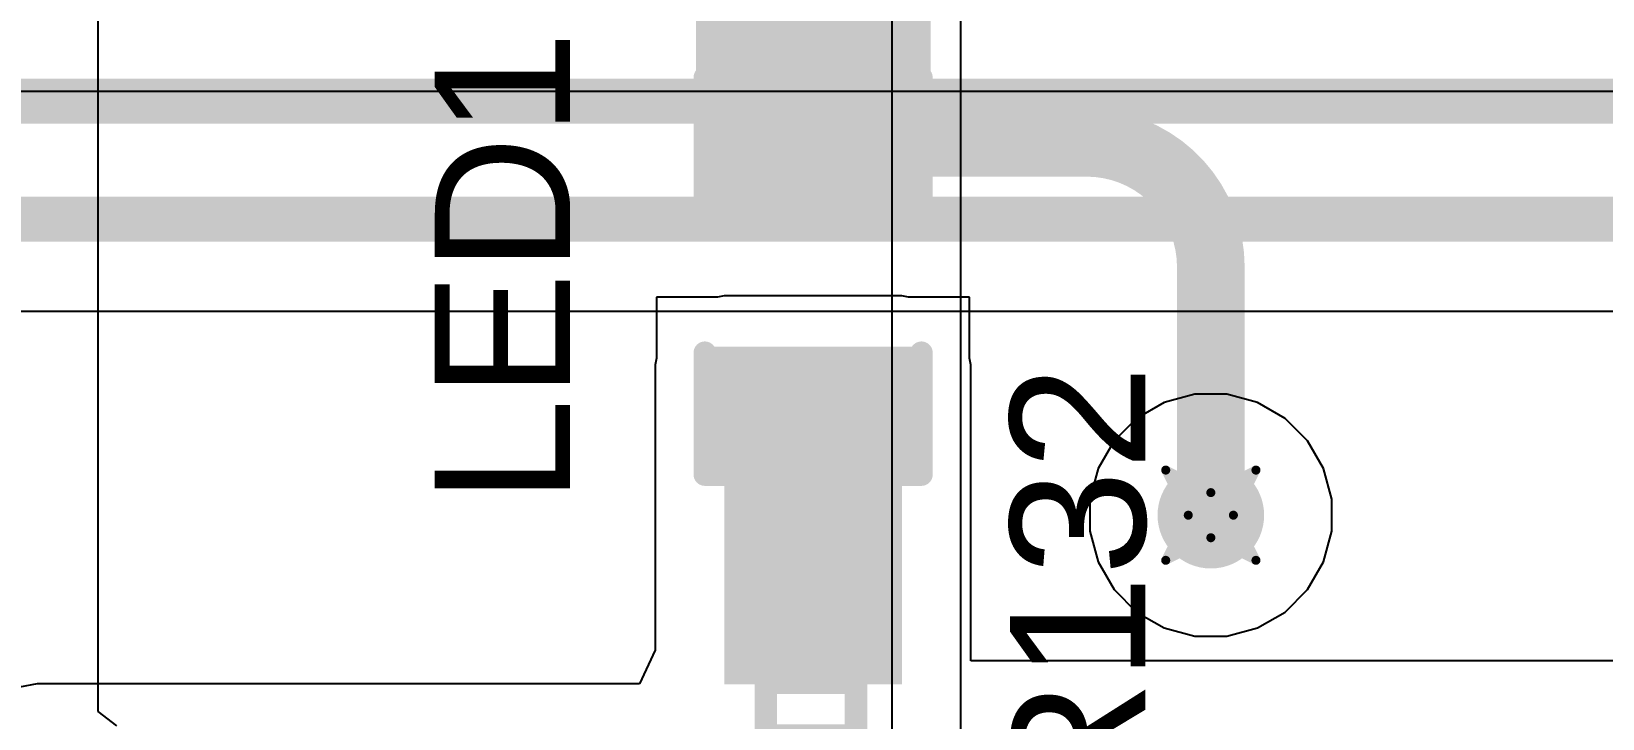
# Model space of a CAD drawing. Header units: inches. Extents: x -36 to 349, y -11 to 240.
# Drawn here: x 50.64 to 59.48, y 43.18 to 47.05 of the extents above; entities that cross this region are included whole.
import ezdxf

# ---------------------------------------------------------------- set-up
doc = ezdxf.new("R2010")
doc.units = ezdxf.units.IN
for name, color, linetype in [('Bottom Layer', 5, 'Continuous'), ('Drill Drawing', 1, 'Continuous'), ('Layer 1', 16, 'Continuous'), ('Layer 2', 76, 'Continuous'), ('Top Layer', 1, 'Continuous'), ('Top Overlay', 2, 'Continuous'), ('Top Paste', 8, 'Continuous'), ('Top Solder', 216, 'Continuous'), ('Via Holes', 16, 'Continuous')]:
    doc.layers.add(name, color=color, linetype=linetype)
doc.styles.add('Arial', font='', dxfattribs={"height": 0.2})
doc.styles.get('Arial').set_extended_font_data('Arial')

# ---------------------------------------------------------------- blocks, each defined once
blk = doc.blocks.new('R___0201_228')
at = {"layer": 'Top Layer'}
for points in [[(-0.41, 0.185), (-0.14, 0.185), (-0.14, -0.185), (-0.41, -0.185)], [(0.14, 0.185), (0.41, 0.185), (0.41, -0.185), (0.14, -0.185)]]:
    blk.add_hatch(color=1, dxfattribs=at).paths.add_polyline_path(points)
at = {"layer": 'Top Paste'}
for points in [[(-0.41, 0.185), (-0.14, 0.185), (-0.14, -0.185), (-0.41, -0.185)], [(0.14, 0.185), (0.41, 0.185), (0.41, -0.185), (0.14, -0.185)]]:
    blk.add_hatch(color=8, dxfattribs=at).paths.add_polyline_path(points)
at = {"layer": 'Top Solder'}
for points in [[(-0.465, 0.24), (-0.085, 0.24), (-0.085, -0.24), (-0.465, -0.24)], [(0.085, 0.24), (0.465, 0.24), (0.465, -0.24), (0.085, -0.24)]]:
    blk.add_hatch(color=216, dxfattribs=at).paths.add_polyline_path(points)
at = {"layer": 'Top Overlay'}
for points in [[(-0.4826, -0.254, 0.127, 0.127, 0), (-0.4826, 0.254, 0.127, 0.127, 0)], [(0.4826, 0.254, 0.127, 0.127, 0), (-0.4826, 0.254, 0.127, 0.127, 0)], [(0.4826, -0.254, 0.127, 0.127, 0), (0.4826, 0.254, 0.127, 0.127, 0)], [(0.4826, -0.254, 0.127, 0.127, 0), (-0.4826, -0.254, 0.127, 0.127, 0)]]:
    blk.add_lwpolyline(points, format="xyseb", dxfattribs=at)
for points in [[(-0.5144, 0.254, 0.0635, 0.0635, 1), (-0.4509, 0.254, 0.0635, 0.0635, 1)], [(-0.5144, 0.254, 0.0635, 0.0635, 1), (-0.4509, 0.254, 0.0635, 0.0635, 1)], [(0.4508, 0.254, 0.0635, 0.0635, 1), (0.5143, 0.254, 0.0635, 0.0635, 1)], [(0.4508, 0.254, 0.0635, 0.0635, 1), (0.5143, 0.254, 0.0635, 0.0635, 1)], [(-0.5144, -0.254, 0.0635, 0.0635, 1), (-0.4509, -0.254, 0.0635, 0.0635, 1)], [(-0.5144, -0.254, 0.0635, 0.0635, 1), (-0.4509, -0.254, 0.0635, 0.0635, 1)], [(0.4508, -0.254, 0.0635, 0.0635, 1), (0.5143, -0.254, 0.0635, 0.0635, 1)], [(0.4508, -0.254, 0.0635, 0.0635, 1), (0.5143, -0.254, 0.0635, 0.0635, 1)]]:
    blk.add_lwpolyline(points, format="xyseb", close=True, dxfattribs=at)
blk = doc.blocks.new('LED_0603_318')
at = {"layer": 'Top Layer'}
for points in [[(-1, 0.5), (-0.5, 0.5), (-0.5, -0.5), (-1, -0.5)], [(0.5, 0.5), (1, 0.5), (1, -0.5), (0.5, -0.5)]]:
    blk.add_hatch(color=1, dxfattribs=at).paths.add_polyline_path(points)
at = {"layer": 'Top Overlay'}
blk.add_hatch(color=2, dxfattribs=at).paths.add_polyline_path([(1.1176, -0.6616), (1.7526, -0.6616), (1.7526, 0.6592), (1.1176, 0.6592)])
at = {"layer": 'Top Paste'}
for points in [[(-1, 0.5), (-0.5, 0.5), (-0.5, -0.5), (-1, -0.5)], [(0.5, 0.5), (1, 0.5), (1, -0.5), (0.5, -0.5)]]:
    blk.add_hatch(color=8, dxfattribs=at).paths.add_polyline_path(points)
at = {"layer": 'Top Solder'}
for points in [[(-1.1016, 0.6016), (-0.3984, 0.6016), (-0.3984, -0.6016), (-1.1016, -0.6016)], [(0.3984, 0.6016), (1.1016, 0.6016), (1.1016, -0.6016), (0.3984, -0.6016)]]:
    blk.add_hatch(color=216, dxfattribs=at).paths.add_polyline_path(points)
at = {"layer": 'Top Overlay'}
for points in [[(-1.1176, 0.6096, 0.127, 0.127, 0), (-0.4318, 0.6096, 0.127, 0.127, 0)], [(-1.1176, 0.6096, 0.127, 0.127, 0), (-1.1176, -0.6096, 0.127, 0.127, 0)], [(0.4318, 0.6096, 0.127, 0.127, 0), (1.1176, 0.6096, 0.127, 0.127, 0)], [(1.1176, 0.6096, 0.127, 0.127, 0), (1.1176, -0.6096, 0.127, 0.127, 0)], [(-1.1176, -0.6096, 0.127, 0.127, 0), (-0.4318, -0.6096, 0.127, 0.127, 0)], [(0.4318, -0.6096, 0.127, 0.127, 0), (1.1176, -0.6096, 0.127, 0.127, 0)]]:
    blk.add_lwpolyline(points, format="xyseb", dxfattribs=at)
for points in [[(-1.1493, 0.6096, 0.0635, 0.0635, 1), (-1.0858, 0.6096, 0.0635, 0.0635, 1)], [(-1.1493, 0.6096, 0.0635, 0.0635, 1), (-1.0858, 0.6096, 0.0635, 0.0635, 1)], [(-0.4635, 0.6096, 0.0635, 0.0635, 1), (-0.4, 0.6096, 0.0635, 0.0635, 1)], [(0.4001, 0.6096, 0.0635, 0.0635, 1), (0.4636, 0.6096, 0.0635, 0.0635, 1)], [(1.0859, 0.6096, 0.0635, 0.0635, 1), (1.1494, 0.6096, 0.0635, 0.0635, 1)], [(1.0859, 0.6096, 0.0635, 0.0635, 1), (1.1494, 0.6096, 0.0635, 0.0635, 1)], [(-1.1493, -0.6096, 0.0635, 0.0635, 1), (-1.0858, -0.6096, 0.0635, 0.0635, 1)], [(-1.1493, -0.6096, 0.0635, 0.0635, 1), (-1.0858, -0.6096, 0.0635, 0.0635, 1)], [(-0.4635, -0.6096, 0.0635, 0.0635, 1), (-0.4, -0.6096, 0.0635, 0.0635, 1)], [(0.4001, -0.6096, 0.0635, 0.0635, 1), (0.4636, -0.6096, 0.0635, 0.0635, 1)], [(1.0859, -0.6096, 0.0635, 0.0635, 1), (1.1494, -0.6096, 0.0635, 0.0635, 1)], [(1.0859, -0.6096, 0.0635, 0.0635, 1), (1.1494, -0.6096, 0.0635, 0.0635, 1)]]:
    blk.add_lwpolyline(points, format="xyseb", close=True, dxfattribs=at)

msp = doc.modelspace()

# ---------------------------------------------------------------- hatches: boundary and pattern name
at = {"layer": 'Bottom Layer'}
h = msp.add_hatch(color=5, dxfattribs=at)
edge = h.paths.add_edge_path()
edge.add_arc((57.277, 44.323), 0.3, 0, 360)
at = {"layer": 'Layer 1'}
h = msp.add_hatch(color=16, dxfattribs=at)
edge = h.paths.add_edge_path()
edge.add_arc((57.277, 44.323), 0.3, 0, 360)
at = {"layer": 'Layer 2'}
h = msp.add_hatch(color=76, dxfattribs=at)
edge = h.paths.add_edge_path()
edge.add_arc((57.277, 44.323), 0.3, 0, 360)
at = {"layer": 'Top Layer'}
msp.add_hatch(color=1, dxfattribs=at).paths.add_polyline_path([(54.5379, 43.3708), (55.5379, 43.3708), (55.5379, 45.1692), (54.5379, 45.1692)])
h = msp.add_hatch(color=1, dxfattribs=at)
edge = h.paths.add_edge_path()
edge.add_arc((57.277, 44.323), 0.3, 0, 360)
at = {"layer": 'Via Holes'}
h = msp.add_hatch(color=7, dxfattribs=at)
edge = h.paths.add_edge_path()
edge.add_arc((57.277, 44.323), 0.15, 0, 360)

# ---------------------------------------------------------------- linework, layer by layer
at = {"layer": 'Bottom Layer'}
msp.add_line((47.6849, 45.4715), (59.9139, 45.4715), dxfattribs=at)
for points in [[(33.1211, 46.6534, 0.254, 0.254, 0), (153.1774, 46.6534, 0.254, 0.254, 0)], [(32.8103, 45.9895, 0.254, 0.254, 0), (152.7173, 45.9895, 0.254, 0.254, 0)]]:
    msp.add_lwpolyline(points, format="xyseb", dxfattribs=at)
at = {"layer": 'Drill Drawing'}
for points in [[(57.023, 44.577, 0.0508, 0.0508, 0), (57.277, 44.45, 0.0508, 0.0508, 0)], [(57.023, 44.577, 0.0508, 0.0508, 0), (57.15, 44.323, 0.0508, 0.0508, 0)], [(57.277, 44.45, 0.0508, 0.0508, 0), (57.531, 44.577, 0.0508, 0.0508, 0)], [(57.404, 44.323, 0.0508, 0.0508, 0), (57.531, 44.577, 0.0508, 0.0508, 0)], [(57.023, 44.069, 0.0508, 0.0508, 0), (57.15, 44.323, 0.0508, 0.0508, 0)], [(57.404, 44.323, 0.0508, 0.0508, 0), (57.531, 44.069, 0.0508, 0.0508, 0)], [(57.023, 44.069, 0.0508, 0.0508, 0), (57.277, 44.196, 0.0508, 0.0508, 0)], [(57.277, 44.196, 0.0508, 0.0508, 0), (57.531, 44.069, 0.0508, 0.0508, 0)]]:
    msp.add_lwpolyline(points, format="xyseb", dxfattribs=at)
for points in [[(57.0103, 44.577, 0.0254, 0.0254, 1), (57.0357, 44.577, 0.0254, 0.0254, 1)], [(57.0103, 44.577, 0.0254, 0.0254, 1), (57.0357, 44.577, 0.0254, 0.0254, 1)], [(57.5183, 44.577, 0.0254, 0.0254, 1), (57.5437, 44.577, 0.0254, 0.0254, 1)], [(57.5183, 44.577, 0.0254, 0.0254, 1), (57.5437, 44.577, 0.0254, 0.0254, 1)], [(57.2643, 44.45, 0.0254, 0.0254, 1), (57.2897, 44.45, 0.0254, 0.0254, 1)], [(57.2643, 44.45, 0.0254, 0.0254, 1), (57.2897, 44.45, 0.0254, 0.0254, 1)], [(57.1373, 44.323, 0.0254, 0.0254, 1), (57.1627, 44.323, 0.0254, 0.0254, 1)], [(57.1373, 44.323, 0.0254, 0.0254, 1), (57.1627, 44.323, 0.0254, 0.0254, 1)], [(57.3913, 44.323, 0.0254, 0.0254, 1), (57.4167, 44.323, 0.0254, 0.0254, 1)], [(57.3913, 44.323, 0.0254, 0.0254, 1), (57.4167, 44.323, 0.0254, 0.0254, 1)], [(57.2643, 44.196, 0.0254, 0.0254, 1), (57.2897, 44.196, 0.0254, 0.0254, 1)], [(57.2643, 44.196, 0.0254, 0.0254, 1), (57.2897, 44.196, 0.0254, 0.0254, 1)], [(57.0103, 44.069, 0.0254, 0.0254, 1), (57.0357, 44.069, 0.0254, 0.0254, 1)], [(57.0103, 44.069, 0.0254, 0.0254, 1), (57.0357, 44.069, 0.0254, 0.0254, 1)], [(57.5183, 44.069, 0.0254, 0.0254, 1), (57.5437, 44.069, 0.0254, 0.0254, 1)], [(57.5183, 44.069, 0.0254, 0.0254, 1), (57.5437, 44.069, 0.0254, 0.0254, 1)]]:
    msp.add_lwpolyline(points, format="xyseb", close=True, dxfattribs=at)
at = {"layer": 'Layer 1'}
for p, q in [((55.4813, 52.301), (55.4813, 36.879)), ((55.8697, 36.879), (55.8697, 52.301))]:
    msp.add_line(p, q, dxfattribs=at)
at = {"layer": 'Layer 2'}
for p, q in [((51.0122, 43.2185), (51.0122, 57.4802)), ((57.0141, 44.9576), (56.8589, 44.8679)), ((57.1873, 45.004), (57.0141, 44.9576)), ((57.3667, 45.004), (57.1873, 45.004)), ((57.5399, 44.9576), (57.3667, 45.004)), ((57.6951, 44.8679), (57.5399, 44.9576)), ((56.8589, 44.8679), (56.7321, 44.7411)), ((57.8219, 44.7411), (57.6951, 44.8679)), ((56.7321, 44.7411), (56.6424, 44.5859)), ((57.9116, 44.5859), (57.8219, 44.7411)), ((56.6424, 44.5859), (56.596, 44.4127)), ((57.958, 44.4127), (57.9116, 44.5859)), ((56.596, 44.4127), (56.596, 44.2333)), ((57.958, 44.2333), (57.958, 44.4127)), ((56.596, 44.2333), (56.6424, 44.0601)), ((57.9116, 44.0601), (57.958, 44.2333)), ((56.6424, 44.0601), (56.7321, 43.9049)), ((57.8219, 43.9049), (57.9116, 44.0601)), ((56.7321, 43.9049), (56.8589, 43.7781)), ((57.6951, 43.7781), (57.8219, 43.9049)), ((56.8589, 43.7781), (57.0141, 43.6884)), ((57.5399, 43.6884), (57.6951, 43.7781)), ((57.0141, 43.6884), (57.1873, 43.642)), ((57.1873, 43.642), (57.3667, 43.642)), ((57.3667, 43.642), (57.5399, 43.6884)), ((51.1172, 43.138), (51.0122, 43.2185))]:
    msp.add_line(p, q, dxfattribs=at)
at = {"layer": 'Top Layer'}
for p, q in [((43.7973, 46.7095), (72.4333, 46.7095)), ((54.5379, 45.5577), (54.5004, 45.5502)), ((55.5379, 45.5577), (54.5379, 45.5577)), ((55.5754, 45.5502), (55.5379, 45.5577)), ((54.5004, 45.5502), (54.1569, 45.5502)), ((54.1569, 45.5502), (54.1569, 45.2067)), ((55.9189, 45.5502), (55.5754, 45.5502)), ((55.9189, 45.2067), (55.9189, 45.5502)), ((54.1569, 45.2067), (54.1494, 45.1692)), ((55.9264, 45.1692), (55.9189, 45.2067)), ((54.1494, 45.1692), (54.1494, 43.564)), ((55.9264, 43.5041), (55.9264, 45.1692)), ((54.1494, 43.564), (54.0602, 43.3746)), ((91.4808, 43.5041), (55.9264, 43.5041)), ((50.6691, 43.3746), (50.57, 43.3549)), ((54.0602, 43.3746), (50.6691, 43.3746))]:
    msp.add_line(p, q, dxfattribs=at)
for points in [[(55.0379, 46.4192, 0.381, 0.381, 0), (56.5778, 46.4192, 0.381, 0.381, 0)], [(56.5778, 46.4192, 0.381, 0.381, -0.414214), (57.277, 45.72, 0.381, 0.381, 0)], [(57.277, 44.323, 0.381, 0.381, 0), (57.277, 45.72, 0.381, 0.381, 0)]]:
    msp.add_lwpolyline(points, format="xyseb", dxfattribs=at)
for points in [[(54.9426, 46.4192, 0.1905, 0.1905, 1), (55.1331, 46.4192, 0.1905, 0.1905, 1)], [(56.4825, 46.4192, 0.1905, 0.1905, 1), (56.673, 46.4192, 0.1905, 0.1905, 1)], [(56.4825, 46.4192, 0.1905, 0.1905, 1), (56.673, 46.4192, 0.1905, 0.1905, 1)], [(57.1818, 45.72, 0.1905, 0.1905, 1), (57.3723, 45.72, 0.1905, 0.1905, 1)], [(57.1818, 45.72, 0.1905, 0.1905, 1), (57.3723, 45.72, 0.1905, 0.1905, 1)], [(57.1818, 44.323, 0.1905, 0.1905, 1), (57.3723, 44.323, 0.1905, 0.1905, 1)]]:
    msp.add_lwpolyline(points, format="xyseb", close=True, dxfattribs=at)

# ---------------------------------------------------------------- block references
for name, p, rotation in [('LED_0603_318', (55.0379, 45.6692), 90), ('R___0201_228', (55.0254, 43.2308), 270)]:
    msp.add_blockref(name, p, dxfattribs=dict(rotation=rotation))

# ---------------------------------------------------------------- texts
at = {"layer": 'Top Overlay', "style": 'Arial'}
for s, p in [('LED11', (53.6701, 44.387)), ('R132', (56.9085, 42.623))]:
    msp.add_text(s, height=0.762, rotation=90, dxfattribs=at).set_placement(p)

doc.saveas('drawing.dxf')
